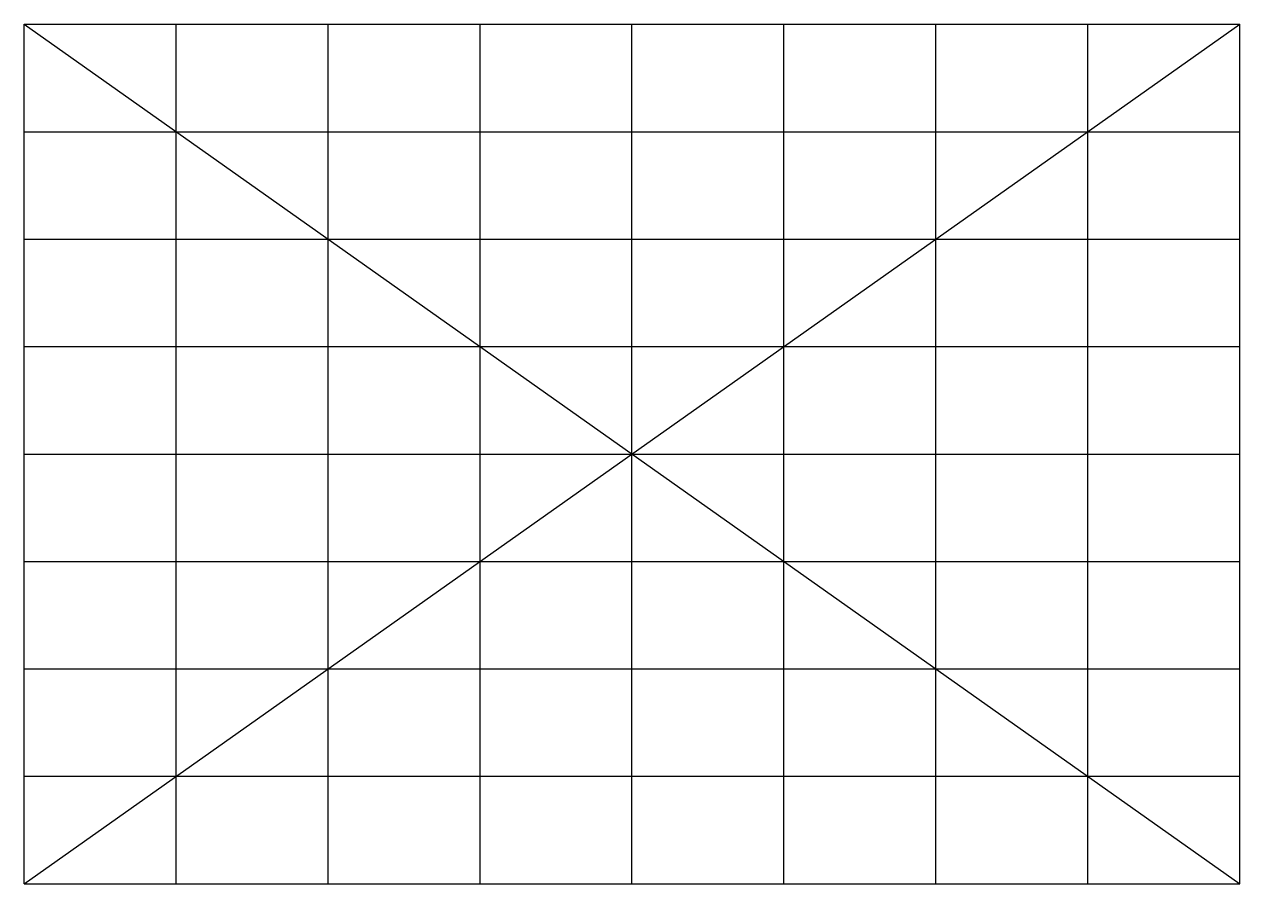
# Model space of a CAD drawing. Header units: millimetres. Extents: x 20 to 1209, y 30 to 871.
import ezdxf

# ---------------------------------------------------------------- set-up
doc = ezdxf.new("R2010")
doc.units = ezdxf.units.MM
doc.layers.get('0').update_dxf_attribs({"lineweight": 25, "true_color": 0xffffff})

msp = doc.modelspace()

# ---------------------------------------------------------------- linework, layer by layer
for p, q in [((20, 660.75), (20, 871)), ((20, 871), (614.5, 871)), ((20, 30), (1209, 871)), ((20, 871), (1209, 30)), ((168.625, 30), (168.625, 871)), ((317.25, 30), (317.25, 871)), ((465.875, 30), (465.875, 871)), ((614.5, 871), (1209, 871)), ((614.5, 450.5), (614.5, 871)), ((763.125, 30), (763.125, 871)), ((911.75, 30), (911.75, 871)), ((1060.375, 30), (1060.375, 871)), ((1209, 450.5), (1209, 871)), ((20, 765.875), (1209, 765.875)), ((20, 450.5), (20, 660.75)), ((20, 660.75), (1209, 660.75)), ((20, 555.625), (1209, 555.625)), ((20, 240.25), (20, 450.5)), ((20, 450.5), (614.5, 450.5)), ((614.5, 30), (614.5, 450.5)), ((614.5, 450.5), (1209, 450.5)), ((1209, 30), (1209, 450.5)), ((20, 345.375), (1209, 345.375)), ((20, 30), (20, 240.25)), ((20, 240.25), (1209, 240.25)), ((20, 135.125), (1209, 135.125)), ((20, 30), (317.25, 30)), ((317.25, 30), (614.5, 30)), ((614.5, 30), (911.75, 30)), ((911.75, 30), (1209, 30))]:
    msp.add_line(p, q)

doc.saveas('drawing.dxf')
